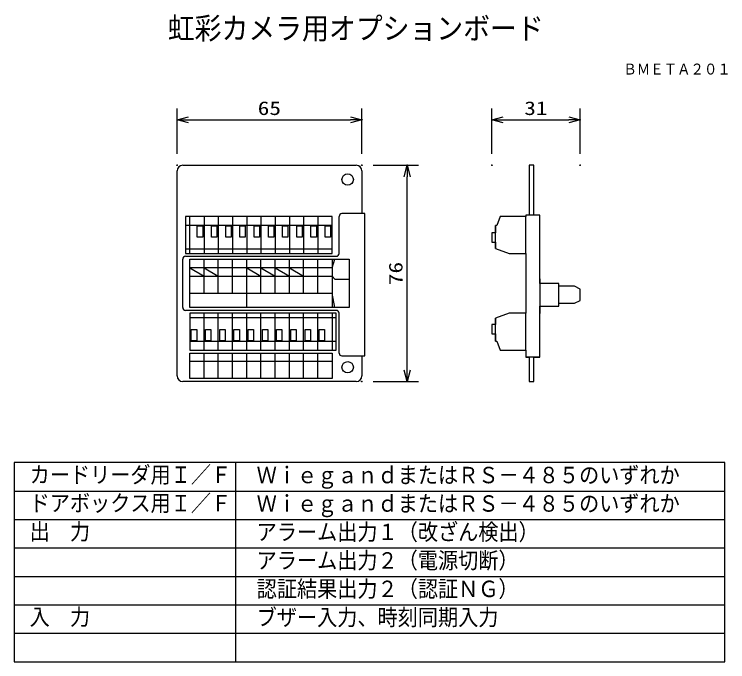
# Model space of a CAD drawing. Units: millimetres, scale not verified. Extents: x -63 to 63, y -57 to 57.
import ezdxf
from ezdxf.enums import TextEntityAlignment as Align

# ---------------------------------------------------------------- set-up
doc = ezdxf.new("R2010")
doc.units = ezdxf.units.MM
doc.header["$LTSCALE"] = 0.190236
doc.header["$PDMODE"] = 32
doc.header["$PDSIZE"] = 0.0951
for name, color, linetype in [('0-0_MOJI1', 2, 'Continuous'), ('0-1_TOUROKU', 1, 'Continuous'), ('0-2_GAIKEI', 1, 'Continuous'), ('0-3_WAKU', 7, 'Continuous')]:
    doc.layers.add(name, color=color, linetype=linetype)
doc.styles.add('ＭＳ ゴシック', font='')
doc.styles.get('ＭＳ ゴシック').set_extended_font_data('MS Gothic')

# ---------------------------------------------------------------- blocks, each defined once
blk = doc.blocks.new('_OPEN30')
at = {"layer": '0-3_WAKU'}
blk.add_line((0, 0), (-1, 0), dxfattribs=at)
blk.add_lwpolyline([(-1, 0.26795), (0, 0), (-1, -0.26795)], dxfattribs=at)

msp = doc.modelspace()

# ---------------------------------------------------------------- linework, layer by layer
at = {"layer": '0-2_GAIKEI', "color": 3}
for p, q in [((-33.8612, 32.7625), (-33.8612, 40.7625)), ((-1.3611, 32.7625), (-1.3611, 40.7625)), ((21.5234, 32.7625), (21.5234, 40.7625)), ((37.0234, 32.7625), (37.0234, 40.7625)), ((-31.8612, 38.7625), (-3.3611, 38.7625)), ((23.5234, 38.7625), (35.0234, 38.7625)), ((0.6197, 30.7566), (8.6197, 30.7566)), ((6.6197, -5.2435), (6.6197, 28.7566)), ((0.6197, -7.2435), (8.6197, -7.2435))]:
    msp.add_line(p, q, dxfattribs=at)
at = {"layer": '0-2_GAIKEI', "color": 7}
for p, q in [((-32.8612, 30.7566), (-2.3616, 30.7566)), ((-33.8612, -6.243), (-33.8612, 29.7564)), ((-1.3611, 29.7564), (-1.3611, 22.2571)), ((-5.3616, 15.2574), (-5.3616, 21.7572)), ((-0.8613, 22.2571), (-4.8617, 22.2571)), ((-0.8613, -2.7414), (-0.8613, 22.2571)), ((29.9738, 22.0073), (27.4733, 22.0073)), ((27.4733, 15.2569), (27.4733, 21.7572)), ((22.1237, 16.1355), (22.1237, 20.1573)), ((-32.8615, 5.7572), (-32.8615, 14.2575)), ((-32.3613, 14.7574), (-5.8612, 14.7574)), ((29.9738, 10.774), (29.9738, 4.6886)), ((33.2736, 6.0071), (33.2736, 10.0074)), ((-5.8612, 5.2573), (-32.3613, 5.2573)), ((-5.3616, -2.2417), (-5.3616, 4.7575)), ((22.1237, -0.1433), (22.1237, 3.8795)), ((27.4733, -1.7663), (27.4733, 4.7342)), ((-4.8617, -2.7414), (-0.8613, -2.7414)), ((-1.3611, -2.7414), (-1.3611, -6.243)), ((29.9738, -2.9928), (27.4733, -2.9928)), ((-2.3616, -7.2435), (-32.8612, -7.2435))]:
    msp.add_line(p, q, dxfattribs=at)
at = {"layer": '0-2_GAIKEI'}
for p, q in [((-31.6109, 15.2569), (-31.6109, 21.7572)), ((-29.1116, 21.7572), (-29.1116, 15.2569)), ((-26.6113, 21.7572), (-26.6113, 15.2569)), ((-24.1112, 21.7572), (-24.1112, 15.2569)), ((-21.6114, 21.7572), (-21.6114, 15.2569)), ((-19.1115, 21.7572), (-19.1115, 15.2569)), ((-16.6112, 21.7572), (-16.6112, 15.2569)), ((-14.1111, 21.7572), (-14.1111, 15.2569)), ((-11.6115, 21.7572), (-11.6115, 15.2569)), ((-9.1114, 21.7572), (-9.1114, 15.2569)), ((-6.6114, 20.1573), (-32.3611, 20.1573)), ((-32.3611, 16.0557), (-11.6115, 16.0557)), ((-32.3611, 16.0557), (-6.6114, 16.0557)), ((-29.1116, 12.7571), (-29.1116, 14.2575)), ((-26.6113, 11.2572), (-26.6113, 14.2575)), ((-24.1112, 12.7571), (-24.1112, 14.2575)), ((-21.6114, 12.7571), (-21.6114, 14.2575)), ((-19.1115, 12.7571), (-19.1115, 14.2575)), ((-16.6112, 12.7571), (-16.6112, 14.2575)), ((-14.1111, 12.7571), (-14.1111, 14.2575)), ((-9.1114, 8.2573), (-9.1114, 14.2575)), ((-6.6114, 12.7571), (-6.1114, 14.2575)), ((-6.6114, 14.2575), (-6.6114, 12.7571)), ((-31.6109, 12.7571), (-29.1116, 11.2572)), ((-29.1116, 12.7571), (-31.6109, 12.7571)), ((-29.1116, 11.2572), (-29.1116, 12.7571)), ((-29.1116, 12.7571), (-26.6113, 11.2572)), ((-26.6113, 12.7571), (-29.1116, 12.7571)), ((-21.6114, 12.7571), (-24.1112, 12.7571)), ((-19.1115, 12.7571), (-21.6114, 12.7571)), ((-16.6112, 12.7571), (-19.1115, 12.7571)), ((-14.1111, 12.7571), (-16.6112, 12.7571)), ((-11.6115, 12.7571), (-14.1111, 12.7571)), ((-9.1114, 12.7571), (-11.6115, 12.7571)), ((-6.6114, 12.7571), (-9.1114, 12.7571)), ((-6.6114, 12.7571), (-6.6114, 11.2572)), ((-31.6109, 11.2572), (-29.1116, 11.2572)), ((-29.1116, 11.2572), (-26.6113, 11.2572)), ((-26.6113, 8.2573), (-26.6113, 11.2572)), ((-26.6113, 11.2572), (-24.1112, 11.2572)), ((-24.1112, 11.2572), (-21.6114, 11.2572)), ((-21.6114, 5.7575), (-21.6114, 11.2572)), ((-21.6114, 11.2572), (-19.1115, 11.2572)), ((-19.1115, 8.2573), (-19.1115, 11.2572)), ((-19.1115, 11.2572), (-16.6112, 11.2572)), ((-16.6112, 8.2573), (-16.6112, 11.2572)), ((-16.6112, 11.2572), (-14.1111, 11.2572)), ((-14.1111, 8.2573), (-14.1111, 11.2572)), ((-14.1111, 11.2572), (-11.6115, 11.2572)), ((-11.6115, 8.2573), (-11.6115, 11.2572)), ((-11.6115, 11.2572), (-9.1114, 11.2572)), ((-9.1114, 11.2572), (-6.6114, 11.2572)), ((-6.6114, 11.2572), (-6.6114, 8.2573)), ((-6.6114, 11.2572), (-6.1114, 10.7572)), ((-6.1114, 10.7572), (-3.6114, 10.7572)), ((-29.1116, 8.2573), (-26.6113, 8.2573)), ((-26.6113, 8.2573), (-6.6114, 8.2573)), ((-6.1114, 5.7575), (-6.6114, 8.2573)), ((-6.6114, 8.2573), (-6.6114, 5.7575)), ((-5.861, 3.9592), (-31.6109, 3.9592)), ((-29.1116, -1.7433), (-29.1116, 4.7575)), ((-26.6113, -1.7433), (-26.6113, 4.7575)), ((-5.861, 3.9592), (-26.6113, 3.9592)), ((-24.1112, -1.7433), (-24.1112, 4.7575)), ((-21.6114, -1.7433), (-21.6114, 4.7575)), ((-19.1115, -1.7433), (-19.1115, 4.7575)), ((-16.6112, -1.7433), (-16.6112, 4.7575)), ((-14.1111, -1.7433), (-14.1111, 4.7575)), ((-11.6115, -1.7433), (-11.6115, 4.7575)), ((-9.1114, -1.7433), (-9.1114, 4.7575)), ((-6.6114, 4.7575), (-6.6114, -1.7433)), ((-31.6109, -0.1433), (-5.861, -0.1433)), ((-29.1116, -6.7424), (-29.1116, -2.2427)), ((-26.6113, -6.7424), (-26.6113, -2.2427)), ((-24.1112, -6.7424), (-24.1112, -2.2427)), ((-21.6114, -6.7424), (-21.6114, -2.2427)), ((-19.1115, -6.7424), (-19.1115, -2.2427)), ((-16.6112, -6.7424), (-16.6112, -2.2427)), ((-14.1111, -6.7424), (-14.1111, -2.2427)), ((-11.6115, -6.7424), (-11.6115, -2.2427)), ((-9.1114, -6.7424), (-9.1114, -2.2427)), ((-29.1116, -3.7425), (-31.6109, -3.7425)), ((-26.6113, -3.7425), (-29.1116, -3.7425)), ((-24.1112, -3.7425), (-26.6113, -3.7425)), ((-21.6114, -3.7425), (-24.1112, -3.7425)), ((-19.1115, -3.7425), (-21.6114, -3.7425)), ((-16.6112, -3.7425), (-19.1115, -3.7425)), ((-14.1111, -3.7425), (-16.6112, -3.7425)), ((-11.6115, -3.7425), (-14.1111, -3.7425)), ((-9.1114, -3.7425), (-11.6115, -3.7425)), ((-6.6114, -3.7425), (-9.1114, -3.7425))]:
    msp.add_line(p, q, dxfattribs=at)
at = {"layer": '0-2_GAIKEI', "color": 7}
for points in [[(36.0228, 6.5074), (37.0234, 7.0075), (37.0234, 9.0072), (36.0228, 9.5071), (33.2736, 9.5071), (33.2736, 10.0074), (29.9738, 10.0074), (29.9738, 22.0073), (28.8728, 22.0073), (28.8728, 30.7557), (28.0734, 30.7557), (28.0734, 22.0073), (27.4733, 22.0073), (27.4733, 21.7572), (22.949, 21.7572), (22.374, 20.1573), (22.1237, 20.1573), (22.1237, 18.9067), (21.5234, 18.9067), (21.5234, 17.2572), (22.1237, 17.2572), (22.1237, 16.1355), (24.5358, 15.2569), (27.4733, 15.2569), (27.4733, 4.7575), (24.5358, 4.7575), (22.1237, 3.8795), (22.1237, 2.7575), (21.5234, 2.7575), (21.5234, 1.1075), (22.1237, 1.1075), (22.1237, -0.1433), (22.374, -0.1433), (22.949, -1.7433), (27.4733, -1.7433), (27.4733, -2.9928), (28.0734, -2.9928), (28.0734, -7.2435), (28.8728, -7.2435), (28.8728, -2.9928)], [(28.8728, -2.9928), (29.9738, -2.9928), (29.9738, 6.0071), (33.2736, 6.0071), (33.2736, 6.5074), (36.0228, 6.5074)]]:
    msp.add_lwpolyline(points, dxfattribs=at)
at = {"layer": '0-2_GAIKEI'}
for points in [[(-32.3611, 15.2569), (-6.6114, 15.2569), (-6.6114, 21.7569), (-32.3611, 21.7569)], [(-30.3113, 20.1072), (-29.3612, 20.1072), (-29.3612, 18.1076), (-30.3113, 18.1076)], [(-27.8115, 20.1072), (-26.8617, 20.1072), (-26.8617, 18.1076), (-27.8115, 18.1076)], [(-25.3111, 20.1072), (-24.3613, 20.1072), (-24.3613, 18.1076), (-25.3111, 18.1076)], [(-22.8113, 20.1072), (-21.8614, 20.1072), (-21.8614, 18.1076), (-22.8113, 18.1076)], [(-20.3115, 20.1072), (-19.3614, 20.1072), (-19.3614, 18.1076), (-20.3115, 18.1076)], [(-17.8111, 20.1072), (-16.8615, 20.1072), (-16.8615, 18.1076), (-17.8111, 18.1076)], [(-15.3113, 20.1072), (-14.3614, 20.1072), (-14.3614, 18.1076), (-15.3113, 18.1076)], [(-12.8112, 20.1072), (-11.8614, 20.1072), (-11.8614, 18.1076), (-12.8112, 18.1076)], [(-10.3114, 20.1072), (-9.3615, 20.1072), (-9.3615, 18.1076), (-10.3114, 18.1076)], [(-7.8116, 20.1072), (-6.8614, 20.1072), (-6.8614, 18.1076), (-7.8116, 18.1076)], [(-31.6109, -1.7433), (-5.861, -1.7433), (-5.861, 4.7575), (-31.6109, 4.7575)], [(-31.3616, 1.9072), (-30.4111, 1.9072), (-30.4111, -0.0927), (-31.3616, -0.0927)], [(-28.8613, 1.9072), (-27.9113, 1.9072), (-27.9113, -0.0927), (-28.8613, -0.0927)], [(-26.3612, 1.9072), (-25.4114, 1.9072), (-25.4114, -0.0927), (-26.3612, -0.0927)], [(-23.8614, 1.9072), (-22.9112, 1.9072), (-22.9112, -0.0927), (-23.8614, -0.0927)], [(-21.3615, 1.9072), (-20.4114, 1.9072), (-20.4114, -0.0927), (-21.3615, -0.0927)], [(-18.8612, 1.9072), (-17.9116, 1.9072), (-17.9116, -0.0927), (-18.8612, -0.0927)], [(-16.3614, 1.9072), (-15.4112, 1.9072), (-15.4112, -0.0927), (-16.3614, -0.0927)], [(-13.8615, 1.9072), (-12.9114, 1.9072), (-12.9114, -0.0927), (-13.8615, -0.0927)], [(-11.3612, 1.9072), (-10.4116, 1.9072), (-10.4116, -0.0927), (-11.3612, -0.0927)], [(-8.8611, 1.9072), (-7.9115, 1.9072), (-7.9115, -0.0927), (-8.8611, -0.0927)]]:
    msp.add_lwpolyline(points, close=True, dxfattribs=at)
for points in [[(-31.6109, 12.7571), (-31.6109, 14.2575), (-3.6114, 14.2575), (-3.6114, 10.7572)], [(-14.1111, 12.7571), (-11.6115, 11.2572), (-11.6115, 14.2575)], [(-3.6114, 10.7572), (-3.6114, 5.7575), (-31.6109, 5.7575), (-31.6109, 12.7571)], [(-24.1112, 8.2573), (-24.1112, 12.7571), (-26.6113, 12.7571)], [(-21.6114, 11.2572), (-21.6114, 12.7571), (-19.1115, 11.2572), (-19.1115, 12.7571), (-16.6112, 11.2572), (-16.6112, 12.7571)], [(-16.6112, 12.7571), (-14.1111, 11.2572), (-14.1111, 12.7571)], [(-31.6109, 8.2573), (-29.1116, 8.2573), (-29.1116, 11.2572)], [(-31.6109, -3.7425), (-31.6109, -2.2427), (-6.6114, -2.2427), (-6.6114, -3.7425)], [(-6.6114, -3.7425), (-6.6114, -6.7424), (-31.6109, -6.7424), (-31.6109, -3.7425)]]:
    msp.add_lwpolyline(points, dxfattribs=at)
for centre in [(-3.8568, 28.2514), (-3.8568, 28.2514), (-3.8568, -4.7477), (-3.8568, -4.7477)]:
    msp.add_circle(centre, 1.0002, dxfattribs=at)
at = {"layer": '0-2_GAIKEI', "color": 7}
for centre, radius, start, end in [((-32.8609, 29.7563), 1.0003, 90.01952, 179.99501), ((-2.3617, 29.756), 1.0006, 0.02049, 89.99404), ((-4.8616, 21.7572), 0.4999, 90.00198, 179.99802), ((-5.8614, 15.2572), 0.4998, 270.01865, 0.02495), ((-32.3613, 14.2572), 0.5001, 89.99773, 179.97321), ((-32.3613, 5.7575), 0.5001, 180.02679, 270.00227), ((-5.8613, 4.7576), 0.4998, 359.9979, 89.98756), ((-4.8616, -2.2415), 0.5, 180.02273, 269.99181), ((-32.8605, -6.2428), 1.0007, 180.01217, 269.95877), ((-2.3621, -6.2425), 1.001, 270.02766, 359.97234)]:
    msp.add_arc(centre, radius, start, end, dxfattribs=at)
at = {"layer": '0-3_WAKU', "color": 4}
for p, q in [((62.5001, -21.5), (-62.5001, -21.5)), ((-23.5, -56.5001), (-23.5, -21.5)), ((62.5001, -56.5001), (62.5001, -21.5))]:
    msp.add_line(p, q, dxfattribs=at)
at = {"layer": '0-3_WAKU', "color": 1}
for p, q in [((-62.5001, -26.5), (62.5001, -26.5)), ((-62.5001, -31.5001), (62.5001, -31.5001)), ((-62.5001, -36.5001), (62.5001, -36.5001)), ((-62.5001, -41.5001), (62.5001, -41.5001)), ((-62.5001, -46.5001), (62.5001, -46.5001)), ((-62.5001, -51.5001), (62.5001, -51.5001))]:
    msp.add_line(p, q, dxfattribs=at)
at = {"layer": '0-3_WAKU', "color": 4}
msp.add_lwpolyline([(-62.5001, -21.5), (-62.5001, -56.5001), (62.5001, -56.5001)], dxfattribs=at)
at = {"layer": '0-3_WAKU'}
for p in [(-1.3611, 38.7625), (37.0234, 38.7625), (-33.8612, 30.7625), (-1.3803, 30.7566), (-1.3611, 30.7625), (6.6197, 30.7566), (21.5234, 30.7625), (37.0234, 30.7625), (-1.3803, -7.2435)]:
    msp.add_point(p, dxfattribs=at)

# ---------------------------------------------------------------- block references
at = {"layer": '0-2_GAIKEI', "xscale": 2, "yscale": 2}
for p, rotation in [((-33.8612, 38.7625), 180), ((21.5234, 38.7625), 180), ((6.6197, 30.7566), 90), ((6.6197, -7.2435), 270)]:
    msp.add_blockref('_OPEN30', p, dxfattribs=dict(at, rotation=rotation))
for p in [(-1.3611, 38.7625), (37.0234, 38.7625)]:
    msp.add_blockref('_OPEN30', p, dxfattribs=at)

# ---------------------------------------------------------------- texts
at = {"layer": '0-0_MOJI1', "style": 'ＭＳ ゴシック', "width": 0.9}
for s, height, p in [('虹彩カメラ用オプションボード', 3.848, (-35.5001, 51.7599)), ('カードリーダ用Ｉ／Ｆ', 2.887, (-59.7945, -25.93)), ('ＷｉｅｇａｎｄまたはＲＳ－４８５のいずれか', 2.887, (-19.8638, -25.9989)), ('ドアボックス用Ｉ／Ｆ', 2.887, (-59.7945, -30.93)), ('ＷｉｅｇａｎｄまたはＲＳ－４８５のいずれか', 2.887, (-19.8638, -30.9989)), ('出\u3000力', 2.887, (-59.7945, -35.9301)), ('アラーム出力１（改ざん検出）', 2.887, (-19.8638, -35.9989)), ('アラーム出力２（電源切断）', 2.887, (-19.8638, -40.9989)), ('認証結果出力２（認証ＮＧ）', 2.887, (-19.8638, -45.9989)), ('入\u3000力', 2.887, (-59.7945, -50.9301)), ('ブザー入力、時刻同期入力', 2.887, (-19.8638, -50.9989))]:
    msp.add_text(s, height=height, dxfattribs=at).set_placement(p, align=Align.BOTTOM_LEFT)
at = {"layer": '0-1_TOUROKU', "style": 'ＭＳ ゴシック', "width": 0.9}
msp.add_text('ＢＭＥＴＡ２０１', height=1.925, dxfattribs=at).set_placement((44.6334, 46.13), align=Align.BOTTOM_LEFT)
at = {"layer": '0-2_GAIKEI', "color": 3, "style": 'ＭＳ ゴシック', "width": 1.25}
for s, p in [('65', (-19.6781, 38.8721)), ('31', (27.2064, 38.8721))]:
    msp.add_text(s, height=2.406, dxfattribs=at).set_placement(p, align=Align.BOTTOM_LEFT)
msp.add_text('76', height=2.406, rotation=90, dxfattribs=at).set_placement((6.5101, 9.6896), align=Align.BOTTOM_LEFT)

doc.saveas('drawing.dxf')
